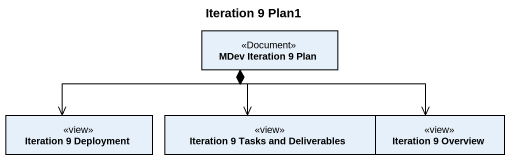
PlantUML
@startuml
title Iteration 9 Plan1
hide circle
hide empty members
class "MDev Iteration 9 Plan" as MDev_Iteration_9_Plan <<Document>>
class "Iteration 9 Deployment" as Iteration_9_Deployment <<view>>
class "Iteration 9 Tasks and Deliverables" as Iteration_9_Tasks_and <<view>>
class "Iteration 9 Overview" as Iteration_9_Overview <<view>>
MDev_Iteration_9_Plan *-left-> Iteration_9_Deployment
MDev_Iteration_9_Plan *--> Iteration_9_Tasks_and
MDev_Iteration_9_Plan *-right-> Iteration_9_Overview
@enduml
